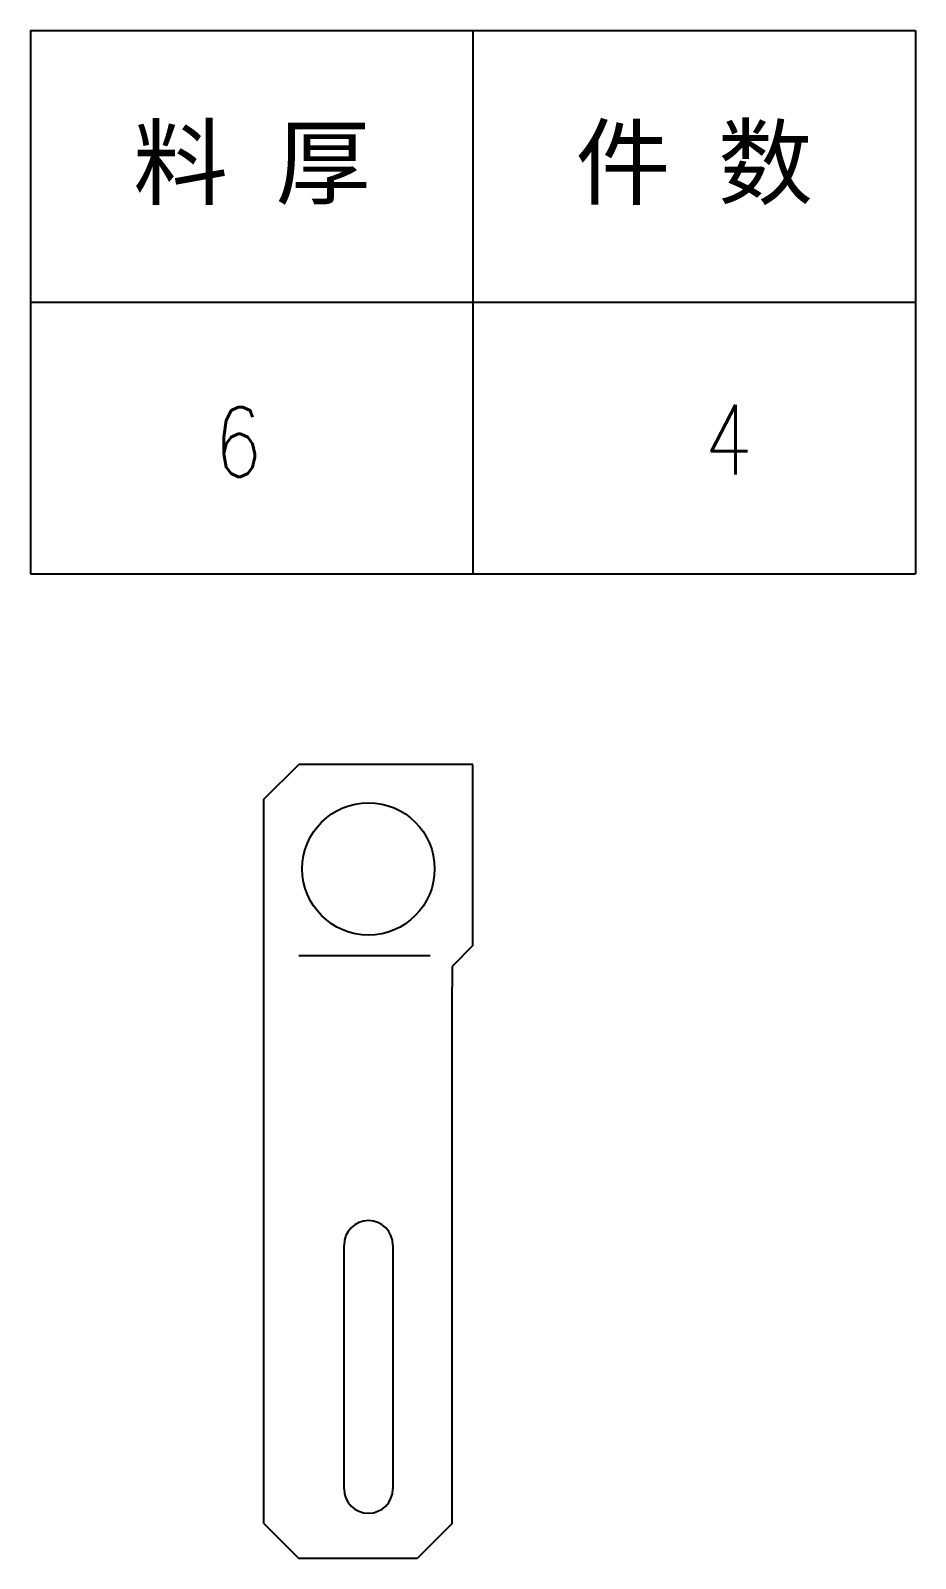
# Model space of a CAD drawing. Header units: millimetres. Extents: x -162325 to -83245, y 277409 to 326486.
# Drawn here: x -157669.4 to -157542.4, y 298868.5 to 299087.9 of the extents above; entities that cross this region are included whole.
import ezdxf
from ezdxf.enums import TextEntityAlignment as Align

# ---------------------------------------------------------------- set-up
doc = ezdxf.new("R2010")
doc.units = ezdxf.units.MM
doc.styles.add('DIM', font='romans.shx', dxfattribs={"width": 0.8, "bigfont": 'bigfont.shx'})
doc.styles.get("Standard").update_dxf_attribs({"font": 'txt', "bigfont": 'gbcbig.shx'})

# ---------------------------------------------------------------- blocks, each defined once
blk = doc.blocks.new('*T608')
at = {"color": 0, "linetype": 'ByBlock', "lineweight": -2, "transparency": 16777216}
for p, q in [((0, 0), (127, 0)), ((0, 0), (0, -78)), ((63.5, 0), (63.5, -78)), ((127, 0), (127, -78)), ((0, -39), (127, -39)), ((0, -78), (127, -78))]:
    blk.add_line(p, q, dxfattribs=at)
at = {"color": 0, "transparency": 16777216, "char_height": 10, "width": 60.5, "attachment_point": 5}
for s, insert in [('{\\fSimSun|b0|i0|c134|p2;料 厚}', (31.75, -19.5)), ('{\\fSimSun|b0|i0|c134|p2;件 数}', (95.25, -19.5))]:
    blk.add_mtext(s, dxfattribs=dict(at, insert=insert))
blk = doc.blocks.new('拆图参数')
blk.add_blockref('*T608', (-63.5, 78))
at = {"style": 'DIM', "width": 0.8}
blk.add_attdef('1', text='', height=10, dxfattribs=at).set_placement((36.65, 19.27), align=Align.MIDDLE_CENTER)
blk.add_attdef('6', text='', height=10, dxfattribs=at).set_placement((-37.13, 18.91), align=Align.MIDDLE_LEFT)

msp = doc.modelspace()

# ---------------------------------------------------------------- linework, layer by layer
at = {"color": 7}
for p, q in [((-157635.86, 298977.528), (-157630.86, 298982.528)), ((-157605.86, 298982.528), (-157630.86, 298982.528)), ((-157605.86, 298956.528), (-157605.86, 298982.528)), ((-157635.86, 298950.528), (-157635.86, 298977.528)), ((-157605.86, 298956.528), (-157608.86, 298953.528)), ((-157611.999, 298955.028), (-157630.86, 298955.028)), ((-157608.86, 298953.528), (-157608.86, 298950.528)), ((-157635.86, 298873.528), (-157635.86, 298950.528)), ((-157608.86, 298873.528), (-157608.86, 298950.528)), ((-157624.36, 298878.528), (-157624.36, 298913.528)), ((-157617.36, 298913.528), (-157617.36, 298878.528)), ((-157635.86, 298873.528), (-157630.86, 298868.528)), ((-157608.86, 298873.528), (-157613.86, 298868.528)), ((-157613.86, 298868.528), (-157630.86, 298868.528))]:
    msp.add_line(p, q, dxfattribs=at)
msp.add_circle((-157620.86, 298967.528), 9.5, dxfattribs=at)
for centre, start, end in [((-157620.86, 298913.528), 0, 180), ((-157620.86, 298878.528), 180, 0)]:
    msp.add_arc(centre, 3.5, start, end, dxfattribs=at)

# ---------------------------------------------------------------- block references
msp.add_blockref('拆图参数', (-157605.856, 299009.882)).add_auto_attribs({'1': '4', '6': '6'})

doc.saveas('drawing.dxf')
